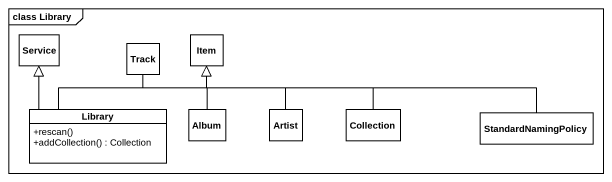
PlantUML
@startuml
mainframe class Library
hide circle
hide empty members
skinparam classAttributeIconSize 0
class Service
class Track
class Item
class Library {
  +rescan()
  +addCollection() : Collection
}
class Album
class Artist
class Collection
class StandardNamingPolicy
Track -right-|> Item
Library -up-|> Service
Library -up-|> Item
Album -up-|> Item
Artist -up-|> Item
Collection -left-|> Item
StandardNamingPolicy -left-|> Item
@enduml
